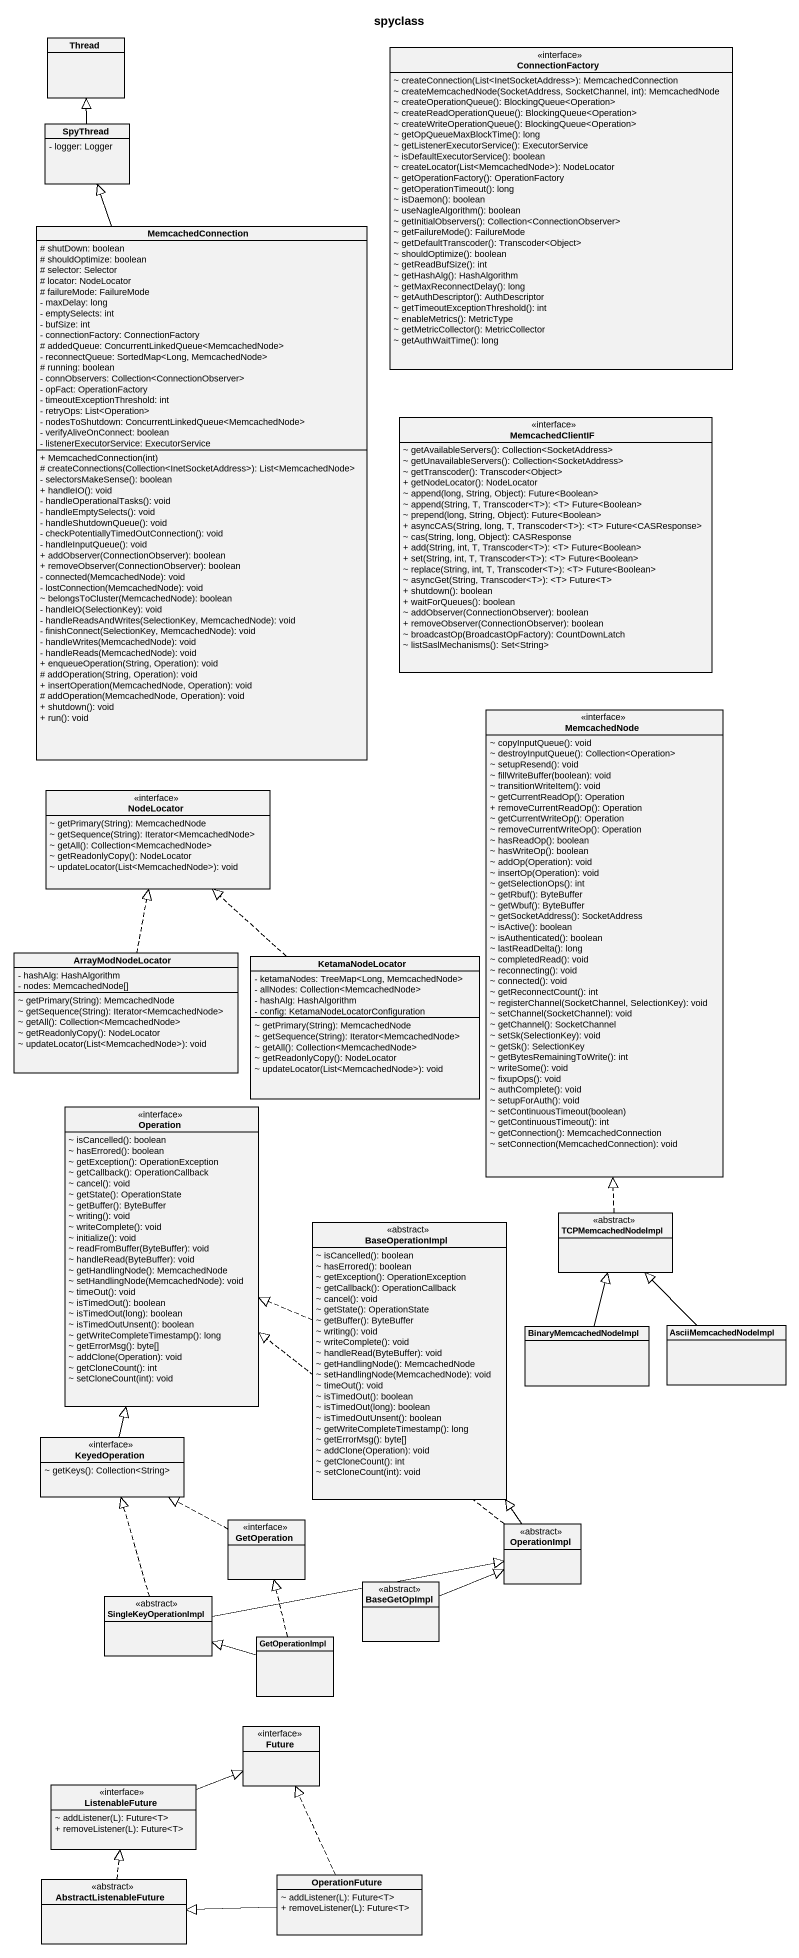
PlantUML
@startuml
title spyclass
hide circle
hide empty members
skinparam classAttributeIconSize 0
class Thread
class ConnectionFactory <<interface>> {
  ~ createConnection(List<InetSocketAddress>): MemcachedConnection
  ~ createMemcachedNode(SocketAddress, SocketChannel, int): MemcachedNode
  ~ createOperationQueue(): BlockingQueue<Operation>
  ~ createReadOperationQueue(): BlockingQueue<Operation>
  ~ createWriteOperationQueue(): BlockingQueue<Operation>
  ~ getOpQueueMaxBlockTime(): long
  ~ getListenerExecutorService(): ExecutorService
  ~ isDefaultExecutorService(): boolean
  ~ createLocator(List<MemcachedNode>): NodeLocator
  ~ getOperationFactory(): OperationFactory
  ~ getOperationTimeout(): long
  ~ isDaemon(): boolean
  ~ useNagleAlgorithm(): boolean
  ~ getInitialObservers(): Collection<ConnectionObserver>
  ~ getFailureMode(): FailureMode
  ~ getDefaultTranscoder(): Transcoder<Object>
  ~ shouldOptimize(): boolean
  ~ getReadBufSize(): int
  ~ getHashAlg(): HashAlgorithm
  ~ getMaxReconnectDelay(): long
  ~ getAuthDescriptor(): AuthDescriptor
  ~ getTimeoutExceptionThreshold(): int
  ~ enableMetrics(): MetricType
  ~ getMetricCollector(): MetricCollector
  ~ getAuthWaitTime(): long
}
class SpyThread {
  - logger: Logger
}
class MemcachedConnection {
  # shutDown: boolean
  # shouldOptimize: boolean
  # selector: Selector
  # locator: NodeLocator
  # failureMode: FailureMode
  - maxDelay: long
  - emptySelects: int
  - bufSize: int
  - connectionFactory: ConnectionFactory
  # addedQueue: ConcurrentLinkedQueue<MemcachedNode>
  - reconnectQueue: SortedMap<Long, MemcachedNode>
  # running: boolean
  - connObservers: Collection<ConnectionObserver>
  - opFact: OperationFactory
  - timeoutExceptionThreshold: int
  - retryOps: List<Operation>
  - nodesToShutdown: ConcurrentLinkedQueue<MemcachedNode>
  - verifyAliveOnConnect: boolean
  - listenerExecutorService: ExecutorService
  + MemcachedConnection(int)
  # createConnections(Collection<InetSocketAddress>): List<MemcachedNode>
  - selectorsMakeSense(): boolean
  + handleIO(): void
  - handleOperationalTasks(): void
  - handleEmptySelects(): void
  - handleShutdownQueue(): void
  - checkPotentiallyTimedOutConnection(): void
  - handleInputQueue(): void
  + addObserver(ConnectionObserver): boolean
  + removeObserver(ConnectionObserver): boolean
  - connected(MemcachedNode): void
  - lostConnection(MemcachedNode): void
  ~ belongsToCluster(MemcachedNode): boolean
  - handleIO(SelectionKey): void
  - handleReadsAndWrites(SelectionKey, MemcachedNode): void
  - finishConnect(SelectionKey, MemcachedNode): void
  - handleWrites(MemcachedNode): void
  - handleReads(MemcachedNode): void
  + enqueueOperation(String, Operation): void
  # addOperation(String, Operation): void
  + insertOperation(MemcachedNode, Operation): void
  # addOperation(MemcachedNode, Operation): void
  + shutdown(): void
  + run(): void
}
class MemcachedClientIF <<interface>> {
  ~ getAvailableServers(): Collection<SocketAddress>
  ~ getUnavailableServers(): Collection<SocketAddress>
  ~ getTranscoder(): Transcoder<Object>
  + getNodeLocator(): NodeLocator
  ~ append(long, String, Object): Future<Boolean>
  ~ append(String, T, Transcoder<T>): <T> Future<Boolean>
  ~ prepend(long, String, Object): Future<Boolean>
  + asyncCAS(String, long, T, Transcoder<T>): <T> Future<CASResponse>
  ~ cas(String, long, Object): CASResponse
  + add(String, int, T, Transcoder<T>): <T> Future<Boolean>
  + set(String, int, T, Transcoder<T>): <T> Future<Boolean>
  ~ replace(String, int, T, Transcoder<T>): <T> Future<Boolean>
  ~ asyncGet(String, Transcoder<T>): <T> Future<T>
  + shutdown(): boolean
  + waitForQueues(): boolean
  ~ addObserver(ConnectionObserver): boolean
  + removeObserver(ConnectionObserver): boolean
  ~ broadcastOp(BroadcastOpFactory): CountDownLatch
  ~ listSaslMechanisms(): Set<String>
}
class MemcachedNode <<interface>> {
  ~ copyInputQueue(): void
  ~ destroyInputQueue(): Collection<Operation>
  ~ setupResend(): void
  ~ fillWriteBuffer(boolean): void
  ~ transitionWriteItem(): void
  ~ getCurrentReadOp(): Operation
  + removeCurrentReadOp(): Operation
  ~ getCurrentWriteOp(): Operation
  ~ removeCurrentWriteOp(): Operation
  ~ hasReadOp(): boolean
  ~ hasWriteOp(): boolean
  ~ addOp(Operation): void
  ~ insertOp(Operation): void
  ~ getSelectionOps(): int
  ~ getRbuf(): ByteBuffer
  ~ getWbuf(): ByteBuffer
  ~ getSocketAddress(): SocketAddress
  ~ isActive(): boolean
  ~ isAuthenticated(): boolean
  ~ lastReadDelta(): long
  ~ completedRead(): void
  ~ reconnecting(): void
  ~ connected(): void
  ~ getReconnectCount(): int
  ~ registerChannel(SocketChannel, SelectionKey): void
  ~ setChannel(SocketChannel): void
  ~ getChannel(): SocketChannel
  ~ setSk(SelectionKey): void
  ~ getSk(): SelectionKey
  ~ getBytesRemainingToWrite(): int
  ~ writeSome(): void
  ~ fixupOps(): void
  ~ authComplete(): void
  ~ setupForAuth(): void
  ~ setContinuousTimeout(boolean)
  ~ getContinuousTimeout(): int
  ~ getConnection(): MemcachedConnection
  ~ setConnection(MemcachedConnection): void
}
class NodeLocator <<interface>> {
  ~ getPrimary(String): MemcachedNode
  ~ getSequence(String): Iterator<MemcachedNode>
  ~ getAll(): Collection<MemcachedNode>
  ~ getReadonlyCopy(): NodeLocator
  ~ updateLocator(List<MemcachedNode>): void
}
class ArrayModNodeLocator {
  - hashAlg: HashAlgorithm
  - nodes: MemcachedNode[]
  ~ getPrimary(String): MemcachedNode
  ~ getSequence(String): Iterator<MemcachedNode>
  ~ getAll(): Collection<MemcachedNode>
  ~ getReadonlyCopy(): NodeLocator
  ~ updateLocator(List<MemcachedNode>): void
}
class KetamaNodeLocator {
  - ketamaNodes: TreeMap<Long, MemcachedNode>
  - allNodes: Collection<MemcachedNode>
  - hashAlg: HashAlgorithm
  - config: KetamaNodeLocatorConfiguration
  ~ getPrimary(String): MemcachedNode
  ~ getSequence(String): Iterator<MemcachedNode>
  ~ getAll(): Collection<MemcachedNode>
  ~ getReadonlyCopy(): NodeLocator
  ~ updateLocator(List<MemcachedNode>): void
}
class Operation <<interface>> {
  ~ isCancelled(): boolean
  ~ hasErrored(): boolean
  ~ getException(): OperationException
  ~ getCallback(): OperationCallback
  ~ cancel(): void
  ~ getState(): OperationState
  ~ getBuffer(): ByteBuffer
  ~ writing(): void
  ~ writeComplete(): void
  ~ initialize(): void
  ~ readFromBuffer(ByteBuffer): void
  ~ handleRead(ByteBuffer): void
  ~ getHandlingNode(): MemcachedNode
  ~ setHandlingNode(MemcachedNode): void
  ~ timeOut(): void
  ~ isTimedOut(): boolean
  ~ isTimedOut(long): boolean
  ~ isTimedOutUnsent(): boolean
  ~ getWriteCompleteTimestamp(): long
  ~ getErrorMsg(): byte[]
  ~ addClone(Operation): void
  ~ getCloneCount(): int
  ~ setCloneCount(int): void
}
class BaseOperationImpl <<abstract>> {
  ~ isCancelled(): boolean
  ~ hasErrored(): boolean
  ~ getException(): OperationException
  ~ getCallback(): OperationCallback
  ~ cancel(): void
  ~ getState(): OperationState
  ~ getBuffer(): ByteBuffer
  ~ writing(): void
  ~ writeComplete(): void
  ~ handleRead(ByteBuffer): void
  ~ getHandlingNode(): MemcachedNode
  ~ setHandlingNode(MemcachedNode): void
  ~ timeOut(): void
  ~ isTimedOut(): boolean
  ~ isTimedOut(long): boolean
  ~ isTimedOutUnsent(): boolean
  ~ getWriteCompleteTimestamp(): long
  ~ getErrorMsg(): byte[]
  ~ addClone(Operation): void
  ~ getCloneCount(): int
  ~ setCloneCount(int): void
}
class TCPMemcachedNodeImpl <<abstract>>
class BinaryMemcachedNodeImpl
class AsciiMemcachedNodeImpl
class KeyedOperation <<interface>> {
  ~ getKeys(): Collection<String>
}
class GetOperation <<interface>>
class OperationImpl <<abstract>>
class BaseGetOpImpl <<abstract>>
class SingleKeyOperationImpl <<abstract>>
class GetOperationImpl
class Future <<interface>>
class ListenableFuture <<interface>> {
  ~ addListener(L): Future<T>
  + removeListener(L): Future<T>
}
class AbstractListenableFuture <<abstract>>
class OperationFuture {
  ~ addListener(L): Future<T>
  + removeListener(L): Future<T>
}
SpyThread -up-|> Thread
MemcachedConnection -up-|> SpyThread
ArrayModNodeLocator .up.|> NodeLocator
KetamaNodeLocator .up.|> NodeLocator
BaseOperationImpl .left.|> Operation
TCPMemcachedNodeImpl .up.|> MemcachedNode
BinaryMemcachedNodeImpl -up-|> TCPMemcachedNodeImpl
AsciiMemcachedNodeImpl -up-|> TCPMemcachedNodeImpl
KeyedOperation -up-|> Operation
GetOperation .left.|> KeyedOperation
OperationImpl .up.|> Operation
OperationImpl -up-|> BaseOperationImpl
BaseGetOpImpl -right-|> OperationImpl
SingleKeyOperationImpl .up.|> KeyedOperation
SingleKeyOperationImpl -right-|> OperationImpl
GetOperationImpl .up.|> GetOperation
GetOperationImpl -left-|> SingleKeyOperationImpl
ListenableFuture -right-|> Future
AbstractListenableFuture .up.|> ListenableFuture
OperationFuture .up.|> Future
OperationFuture -left-|> AbstractListenableFuture
@enduml
